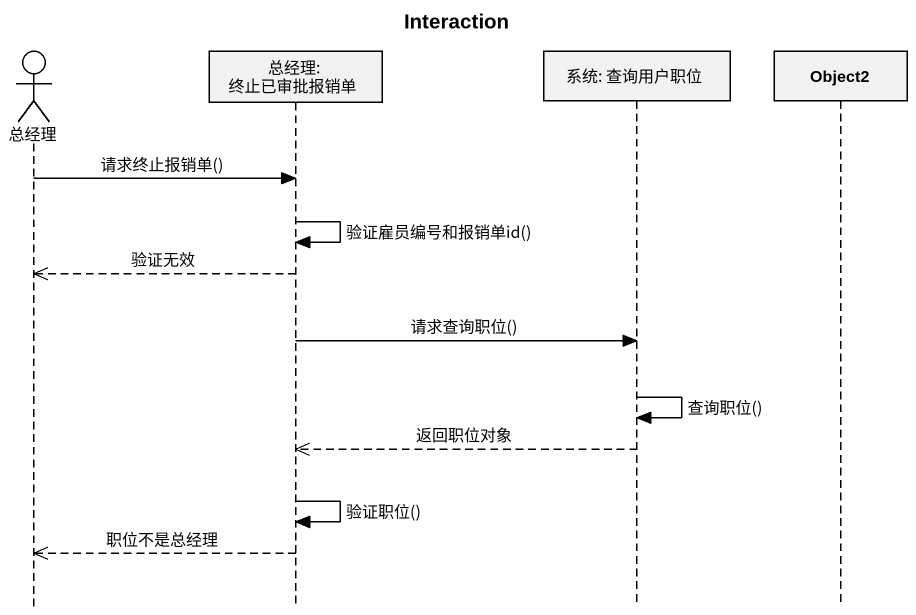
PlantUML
@startuml
title Interaction
hide footbox
actor 总经理
participant "总经理: 终止已审批报销单" as 总经理_终止已审批报销单
participant "系统: 查询用户职位" as 系统_查询用户职位
participant Object2

总经理 -> 总经理_终止已审批报销单 : 请求终止报销单()
总经理_终止已审批报销单 -> 总经理_终止已审批报销单 : 验证雇员编号和报销单id()
总经理_终止已审批报销单 -->> 总经理 : 验证无效
总经理_终止已审批报销单 -> 系统_查询用户职位 : 请求查询职位()
系统_查询用户职位 -> 系统_查询用户职位 : 查询职位()
系统_查询用户职位 -->> 总经理_终止已审批报销单 : 返回职位对象
总经理_终止已审批报销单 -> 总经理_终止已审批报销单 : 验证职位()
总经理_终止已审批报销单 -->> 总经理 : 职位不是总经理
@enduml
